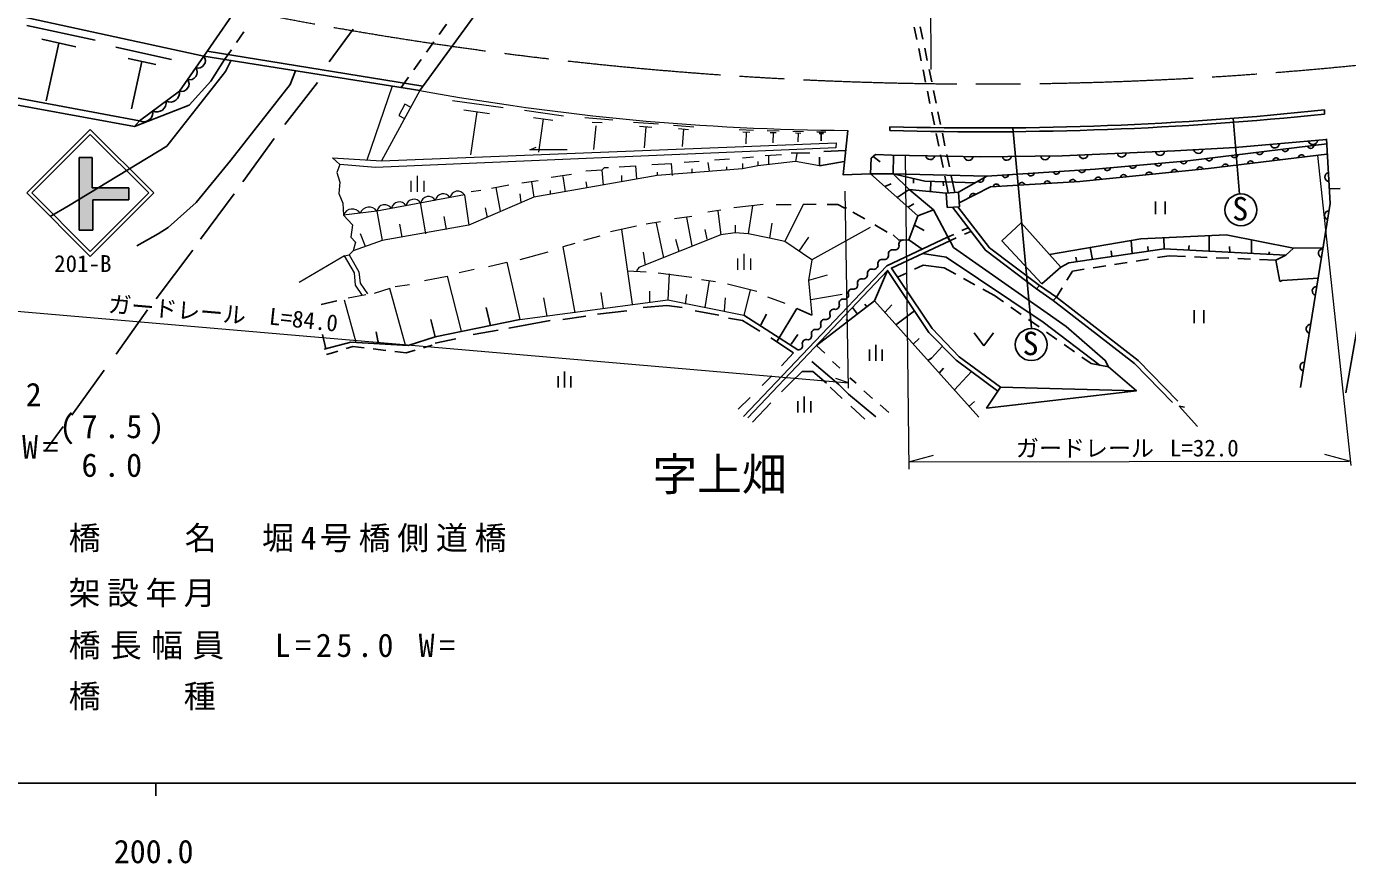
# Model space of a CAD drawing. Units: millimetres, scale not verified. Extents: x 40000 to 680000, y 20000 to 380000.
# Drawn here: x 257886 to 361267, y 198715 to 264186 of the extents above; entities that cross this region are included whole.
import ezdxf
from ezdxf.enums import TextEntityAlignment as Align

# ---------------------------------------------------------------- set-up
doc = ezdxf.new("R2010")
doc.units = ezdxf.units.MM
doc.header["$LTSCALE"] = 1000
doc.linetypes.add('CHAIN', pattern=[18.5, 12, -1.5, 3.5, -1.5])
for name, color, linetype, lineweight in [('M-BGD', 7, 'Continuous', 25), ('M-BMK', 2, 'CHAIN', 13), ('M-STR-HTXT', 7, 'Continuous', 13), ('M-STR-STR1', 1, 'Continuous', 25), ('M-STR-STRC', 7, 'Continuous', 25), ('M-TTL', 1, 'Continuous', 140), ('M-TTL-BAND', 7, 'Continuous', 25)]:
    doc.layers.add(name, color=color, linetype=linetype, lineweight=lineweight)
doc.layers.add('M-BMK-HTXT', color=7, linetype='Continuous')
doc.styles.add('ＭＳ ゴシック', font='')
doc.styles.get('ＭＳ ゴシック').set_extended_font_data('MS Gothic')

msp = doc.modelspace()

# ---------------------------------------------------------------- hatches: boundary and pattern name
at = {"layer": 'M-STR-STRC'}
msp.add_hatch(color=256, dxfattribs=at).paths.add_polyline_path([(263080, 248260), (263080, 250627), (265890, 250627), (265890, 251554), (263040, 251554), (263040, 253941), (262012, 253941), (262012, 248260)])
msp.add_hatch(color=256, dxfattribs=at).paths.add_polyline_path([(263080, 248260), (263080, 250627), (265890, 250627), (265890, 251554), (263040, 251554), (263040, 253941), (262012, 253941), (262012, 248260)])
msp.add_hatch(color=256, dxfattribs=at).paths.add_polyline_path([(263080, 248260), (263080, 250627), (265890, 250627), (265890, 251554), (263040, 251554), (263040, 253941), (262012, 253941), (262012, 248260)])
msp.add_hatch(color=256, dxfattribs=at).paths.add_polyline_path([(263080, 248260), (263080, 250627), (265890, 250627), (265890, 251554), (263040, 251554), (263040, 253941), (262012, 253941), (262012, 248260)])
msp.add_hatch(color=256, dxfattribs=at).paths.add_polyline_path([(263080, 248260), (263080, 250627), (265890, 250627), (265890, 251554), (263040, 251554), (263040, 253941), (262012, 253941), (262012, 248260)])

# ---------------------------------------------------------------- linework, layer by layer
at = {"layer": 'M-BGD'}
for p, q in [((257929, 264268), (263255, 263107)), ((274896, 263762), (274324, 262942)), ((283448, 263963), (281585, 261423)), ((290761, 264375), (290179, 263562)), ((327364, 264131), (327565, 263152)), ((327831, 264160), (328034, 263181)), ((259087, 263179), (261749, 262598)), ((260418, 262889), (259431, 258362)), ((289771, 262993), (289188, 262181)), ((264891, 262562), (269249, 261612)), ((265838, 261671), (268017, 261196)), ((273924, 262367), (273393, 261605)), ((288780, 261612), (288197, 260799)), ((327706, 262466), (327907, 261486)), ((328177, 262496), (328380, 261516)), ((266928, 261433), (266120, 257729)), ((273457, 260661), (268885, 254819)), ((273881, 261507), (273457, 260661)), ((278537, 259645), (278952, 260723)), ((328047, 260801), (328248, 259821)), ((328522, 260831), (328725, 259852)), ((273881, 253718), (278537, 259645)), ((280654, 259814), (278114, 256512)), ((287789, 260230), (287203, 259413)), ((266732, 256806), (254458, 259080)), ((328389, 259135), (328590, 258156)), ((328868, 259167), (329071, 258187)), ((328731, 257470), (328932, 256490)), ((329213, 257502), (329416, 256523)), ((359473, 257658), (359462, 257325)), ((266732, 256806), (266334, 256349)), ((352310, 257002), (352809, 251080)), ((277267, 255411), (274812, 252025)), ((319744, 255930), (320429, 255908)), ((319912, 255822), (320254, 255811)), ((320083, 255816), (320065, 255235)), ((325441, 256344), (325456, 256048)), ((329073, 255805), (329274, 254825)), ((329559, 255837), (329762, 254858)), ((335072, 256254), (336534, 240595)), ((268885, 254819), (261181, 250162)), ((321971, 254480), (320278, 254395)), ((271171, 250416), (273881, 253718)), ((319939, 253972), (319939, 253295)), ((321887, 253633), (319939, 253295)), ((324142, 254016), (324701, 253591)), ((325732, 254125), (325707, 252667)), ((329414, 254139), (329615, 253160)), ((329904, 254173), (330107, 253194)), ((325707, 252667), (326958, 251441)), ((327305, 252299), (327307, 251937)), ((329756, 252474), (330025, 251162)), ((330250, 252508), (330522, 251195)), ((325045, 251665), (325555, 251871)), ((326021, 250804), (326958, 251441)), ((328658, 252077), (328618, 251274)), ((329609, 252044), (329640, 251719)), ((359846, 251481), (360699, 251507)), ((268970, 248469), (271171, 250416)), ((274135, 251093), (271510, 247537)), ((320532, 250247), (321379, 250247)), ((321379, 250247), (321887, 249993)), ((326881, 250046), (327322, 250315)), ((329850, 251150), (330828, 251216)), ((329926, 250023), (329850, 251150)), ((330828, 251216), (330904, 250089)), ((346238, 250498), (346238, 249498)), ((346988, 249498), (346988, 250498)), ((261181, 250162), (259741, 249315)), ((321887, 249993), (322056, 249993)), ((322564, 249654), (323495, 249146)), ((327636, 249380), (328854, 249832)), ((330904, 250089), (329926, 250023)), ((268208, 247961), (268970, 248469)), ((325229, 248090), (324283, 248670)), ((327372, 248654), (328133, 248229)), ((331576, 248442), (331089, 248217)), ((331284, 247930), (331791, 248161)), ((266515, 247029), (268208, 247961)), ((326948, 247488), (327981, 246764)), ((330453, 247924), (329966, 247699)), ((329966, 247699), (330140, 247409)), ((330140, 247409), (330647, 247640)), ((344416, 246423), (344322, 247435)), ((346919, 246791), (346883, 247652)), ((350428, 247824), (350448, 246608)), ((353757, 247497), (353740, 246437)), ((270917, 246691), (268039, 242881)), ((340093, 245787), (339998, 246149)), ((341298, 245965), (341124, 246893)), ((342808, 246187), (342771, 246641)), ((345662, 246607), (345627, 246980)), ((346392, 246105), (347301, 246249)), ((347301, 246249), (348586, 246196)), ((348814, 246693), (348860, 247041)), ((349285, 246168), (350284, 246127)), ((350984, 246099), (351983, 246058)), ((352043, 246525), (352031, 246971)), ((355106, 246366), (355167, 246550)), ((357045, 246856), (359349, 246866)), ((325276, 245102), (324251, 242718)), ((328053, 245527), (327371, 245199)), ((329694, 245298), (328053, 245527)), ((330608, 244799), (329694, 245298)), ((339304, 244333), (339753, 245055)), ((339753, 245055), (340663, 245199)), ((341354, 245308), (342342, 245464)), ((343033, 245574), (344021, 245730)), ((344713, 245839), (345700, 245996)), ((352682, 246029), (353682, 245988)), ((354381, 245960), (355665, 245907)), ((326740, 244895), (326058, 244566)), ((332099, 243983), (331222, 244463)), ((333628, 243148), (332714, 243648)), ((334345, 242643), (333628, 243148)), ((337168, 243923), (336922, 243655)), ((336922, 243655), (338234, 242761)), ((338486, 243017), (337168, 243923)), ((338486, 243017), (338935, 243739)), ((267361, 242034), (264906, 238563)), ((282171, 242716), (280943, 242435)), ((293862, 242203), (294201, 240764)), ((304869, 241949), (302583, 241695)), ((306139, 242203), (308001, 242373)), ((308001, 242373), (309187, 242203)), ((310203, 241949), (312065, 241611)), ((318161, 242119), (316637, 239579)), ((319347, 241611), (318161, 242119)), ((322909, 241688), (322519, 242195)), ((323659, 242264), (323495, 242477)), ((325067, 241808), (325603, 242425)), ((327376, 241951), (325922, 240854)), ((335734, 241664), (334917, 242240)), ((349269, 241984), (349269, 240984)), ((350019, 240984), (350019, 241984)), ((289544, 241272), (289883, 239917)), ((289883, 239917), (296487, 241272)), ((298857, 241187), (295640, 240595)), ((301651, 241526), (299873, 241272)), ((312827, 241357), (313928, 241187)), ((313928, 241187), (315283, 240341)), ((314013, 241611), (318246, 238901)), ((315791, 241695), (315367, 240849)), ((322166, 241117), (322044, 241276)), ((337124, 240684), (336306, 241260)), ((281309, 238973), (281051, 240098)), ((287766, 239240), (289883, 239917)), ((294793, 240425), (292846, 240087)), ((318246, 240087), (317738, 239325)), ((338513, 239705), (337696, 240281)), ((282918, 238994), (283418, 239152)), ((283418, 239152), (284324, 239046)), ((285019, 238965), (286012, 238848)), ((287613, 238661), (288294, 238861)), ((288965, 239059), (289646, 239260)), ((291491, 239748), (289883, 239409)), ((316129, 239833), (317907, 238647)), ((327278, 239341), (327744, 239792)), ((339903, 238725), (339085, 239301)), ((281364, 238538), (281750, 238626)), ((281750, 238626), (282250, 238784)), ((286707, 238767), (287613, 238661)), ((317907, 238647), (316976, 237631)), ((319347, 237970), (321463, 236192)), ((320955, 237970), (321548, 237462)), ((341192, 237817), (340475, 238322)), ((263975, 237293), (261452, 233777)), ((299491, 235950), (299491, 236825)), ((299991, 235950), (299991, 237200)), ((300491, 235950), (300491, 236825)), ((316214, 236869), (315452, 236107)), ((318585, 237208), (317653, 236277)), ((319431, 237208), (318585, 237208)), ((320498, 236279), (319431, 237208)), ((329317, 237065), (329658, 237458)), ((331827, 237208), (330494, 235751)), ((316976, 235599), (317738, 236361)), ((320788, 235963), (321717, 235091)), ((321463, 236192), (322225, 235430)), ((322310, 236700), (322818, 236277)), ((314521, 235176), (313589, 234245)), ((316129, 234753), (314690, 233229)), ((318254, 233991), (318254, 234866)), ((318754, 233991), (318754, 235241)), ((319254, 233991), (319254, 234866)), ((322225, 235430), (324342, 233652)), ((323411, 235684), (324088, 235091)), ((331643, 234469), (332080, 234860)), ((322395, 234499), (323495, 233483)), ((324681, 234583), (325358, 233991)), ((260757, 232890), (259318, 230943))]:
    msp.add_line(p, q, dxfattribs=at)
for points in [[(271772, 261862), (241860, 268383), (244056, 265274), (254458, 259080), (254357, 258542), (266334, 256349)], [(273393, 261605), (272309, 259897), (270624, 258025), (266334, 256349)], [(266732, 256806), (269855, 259122), (271772, 261862)], [(322158, 256055), (321805, 252576), (323931, 252648), (327636, 249380), (326948, 247488), (326153, 247466), (325701, 247875)], [(359625, 255406), (359911, 250332), (357581, 235959)], [(364644, 255769), (364302, 253602), (361120, 235529)], [(325608, 254127), (332574, 253990), (338946, 254077), (347740, 254446), (352471, 254715), (359629, 255331)], [(330828, 251216), (333027, 252471), (341520, 253027), (348769, 253676), (359647, 255004)], [(325608, 254127), (324326, 254176), (323975, 253872), (323931, 252648), (325707, 252667), (333027, 252471)], [(359641, 254185), (350376, 253065), (340312, 252053), (333326, 251632), (330884, 250382)], [(325707, 252667), (328200, 252093), (332125, 251956)], [(342568, 237559), (342308, 238063), (339254, 240722), (330434, 246909), (328854, 249832), (326958, 251441), (329850, 251150)], [(330345, 250052), (332922, 246683), (336922, 243655)], [(337168, 243923), (333257, 246878), (330765, 250080)], [(329966, 247699), (325224, 245465), (313987, 233670)], [(314341, 233574), (325276, 245102), (328501, 240262), (330641, 238094), (333892, 235667), (334103, 235972), (330863, 238351), (328771, 240549), (325570, 245288), (330140, 247409)], [(338836, 245359), (339466, 245695), (346919, 246791), (356443, 246297), (357045, 246856), (351756, 247888), (345092, 247565), (337943, 246354)], [(328007, 246419), (329857, 246140), (337440, 241058), (341915, 237681)], [(356443, 246297), (355665, 245907), (355966, 244230)], [(355966, 244230), (356140, 244324), (358965, 244498)], [(347555, 234769), (344602, 237822), (338234, 242761), (338486, 243017)], [(347974, 234867), (344892, 238072), (338486, 243017)], [(332404, 233619), (324251, 242718), (319701, 239224), (320360, 238634)], [(285473, 239365), (285394, 239585), (285262, 240303)], [(287766, 239240), (283260, 239486), (281188, 238942)], [(328421, 238065), (328710, 238248), (329562, 239188)], [(344739, 235688), (342568, 237559), (341192, 237817)], [(334103, 235972), (344739, 235688), (333022, 234334), (333892, 235667)], [(349531, 232898), (348098, 234485), (348518, 234408)]]:
    msp.add_lwpolyline(points, dxfattribs=at)
msp.add_lwpolyline([(337348, 244062), (334224, 247430), (335729, 248819), (338836, 245359)], close=True, dxfattribs=at)
for centre in [(352923, 249835), (336516, 239300)]:
    msp.add_circle(centre, 1250, dxfattribs=at)
for centre, radius, start, end in [((271298, 261513), 588, 253.68462, 36.34795), ((270659, 260600), 588, 253.68462, 36.34795), ((270020, 259687), 588, 253.68462, 36.34795), ((269141, 258997), 725, 243.19748, 9.9413), ((267059, 257453), 725, 243.19748, 9.9413), ((268100, 258225), 725, 243.19748, 9.9413), ((332634, 511401), 255158, 268.38444, 276.03765), ((332758, 515063), 259118, 268.38522, 275.91527), ((346597, 254452), 354, 191.19763, 353.6028), ((349593, 254605), 354, 192.04705, 354.45223), ((354399, 254420), 256, 199.63913, 354.27837), ((355575, 255036), 354, 193.71754, 356.12272), ((356385, 254662), 256, 199.63913, 354.27837), ((358370, 254905), 256, 199.63913, 354.27837), ((358564, 255294), 354, 193.71754, 356.12272), ((328609, 254122), 354, 187.66656, 350.07174), ((331608, 254063), 354, 187.66656, 350.07174), ((334606, 254072), 354, 189.58656, 351.99174), ((337606, 254113), 354, 189.58656, 351.99174), ((340603, 254201), 354, 191.19763, 353.6028), ((343600, 254327), 354, 191.19763, 353.6028), ((344460, 253347), 256, 197.79975, 352.43899), ((346452, 253525), 256, 197.79975, 352.43899), ((348444, 253703), 256, 197.79975, 352.43899), ((350429, 253935), 256, 199.63913, 354.27837), ((351706, 253169), 256, 19.57372, 174.21295), ((352414, 254178), 256, 199.63913, 354.27837), ((353692, 253409), 256, 19.57372, 174.21295), ((355677, 253649), 256, 19.57372, 174.21295), ((357663, 253889), 256, 19.57372, 174.21295), ((332537, 252256), 256, 222.39808, 17.03732), ((334488, 252623), 256, 196.42502, 351.06426), ((336484, 252753), 256, 196.42502, 351.06426), ((338480, 252884), 256, 196.42502, 351.06426), ((340476, 253015), 256, 196.42502, 351.06426), ((341758, 252142), 256, 18.42396, 173.06319), ((342468, 253168), 256, 197.79975, 352.43899), ((343748, 252342), 256, 18.42396, 173.06319), ((345738, 252542), 256, 18.42396, 173.06319), ((347728, 252742), 256, 18.42396, 173.06319), ((349718, 252942), 256, 18.42396, 173.06319), ((359848, 252414), 354, 102.03102, 264.4362), ((333775, 251602), 256, 16.13123, 170.77046), ((335771, 251723), 256, 16.13123, 170.77046), ((337768, 251843), 256, 16.13123, 170.77046), ((339764, 251963), 256, 16.13123, 170.77046), ((331969, 250874), 256, 39.78994, 194.42918), ((359818, 249417), 354, 89.58657, 251.99175), ((325833, 247045), 337, 256.41123, 9.07102), ((326498, 247151), 337, 76.41123, 189.07102), ((325010, 246284), 337, 256.41123, 9.07102), ((325675, 246390), 337, 76.41123, 189.07102), ((359338, 246456), 354, 89.58657, 251.99175), ((324029, 244869), 337, 76.41123, 189.07102), ((324187, 245523), 337, 256.41123, 9.07102), ((324852, 245630), 337, 76.41123, 189.07102), ((322624, 243953), 313, 259.08449, 16.28071), ((323226, 244128), 313, 79.08449, 196.28071), ((323364, 244763), 337, 256.41123, 9.07102), ((321905, 243162), 313, 259.08449, 16.28071), ((322506, 243338), 313, 79.08449, 196.28071), ((358857, 243495), 354, 89.58657, 251.99175), ((321066, 241756), 313, 79.08449, 196.28071), ((321185, 242371), 313, 259.08449, 16.28071), ((321786, 242547), 313, 79.08449, 196.28071), ((320346, 240966), 313, 79.08449, 196.28071), ((320465, 241581), 313, 259.08449, 16.28071), ((358377, 240533), 354, 89.58657, 251.99175), ((319025, 239999), 313, 259.08449, 16.28071), ((319626, 240175), 313, 79.08449, 196.28071), ((319745, 240790), 313, 259.08449, 16.28071), ((318305, 239209), 313, 259.08449, 16.28071), ((318907, 239384), 313, 79.08449, 196.28071), ((357897, 237572), 354, 89.58657, 251.99175)]:
    msp.add_arc(centre, radius, start, end, dxfattribs=at)
at = {"layer": 'M-BMK'}
msp.add_arc((332689, 552821), 293134, 256.41409, 276.03419, dxfattribs=at)
at = {"layer": 'M-STR-HTXT'}
for p, q in [((328491, 318996), (328660, 260830)), ((286515, 259522), (284514, 253734)), ((288661, 259182), (285667, 253664)), ((287506, 258102), (287029, 257223)), ((287946, 257863), (287506, 258102)), ((291214, 258400), (295192, 257834)), ((292123, 257661), (294112, 257378)), ((293118, 257520), (292637, 254138)), ((296855, 257638), (299924, 257201)), ((287029, 257223), (287469, 256985)), ((297557, 257068), (299091, 256850)), ((298324, 256959), (297953, 254350)), ((301594, 257060), (303782, 256873)), ((302167, 256709), (302940, 256662)), ((302448, 256404), (302273, 254555)), ((305395, 256712), (307348, 256557)), ((308522, 256464), (310121, 256336)), ((305860, 256381), (306836, 256303)), ((306348, 256342), (306216, 254682)), ((308902, 256192), (309702, 256128)), ((309302, 256160), (309194, 254800)), ((313670, 256119), (314771, 256085)), ((313940, 255945), (314491, 255928)), ((314215, 255937), (314186, 255000)), ((315846, 256051), (316798, 256022)), ((316079, 255901), (316555, 255886)), ((316317, 255894), (316292, 255084)), ((317867, 255988), (318680, 255963)), ((318066, 255860), (318473, 255847)), ((318270, 255854), (318248, 255162)), ((304276, 253210), (305546, 253295)), ((305546, 253295), (305631, 252279)), ((306816, 253379), (308340, 253464)), ((308340, 253464), (308425, 252533)), ((310541, 253633), (309356, 253549)), ((311219, 253549), (311303, 252871)), ((312912, 253803), (311727, 253718)), ((314775, 253972), (313928, 253887)), ((313928, 253464), (313928, 253041)), ((315113, 253295), (313928, 253041)), ((315113, 253633), (315113, 253295)), ((318077, 253633), (315113, 253295)), ((316976, 254141), (315706, 254057)), ((315960, 254057), (315960, 253379)), ((317738, 254311), (319177, 254311)), ((318161, 254226), (318077, 253633)), ((319939, 253295), (318077, 253633)), ((326645, 254072), (326945, 229554)), ((358918, 254098), (361511, 229842)), ((288501, 251242), (288501, 252492)), ((307239, 252533), (297587, 250839)), ((300551, 252617), (298942, 252363)), ((299873, 252448), (300043, 251263)), ((302921, 252956), (301651, 252871)), ((303091, 253125), (302921, 252956)), ((302921, 252956), (303006, 251771)), ((303429, 253125), (303091, 253125)), ((304445, 252533), (304445, 252109)), ((313928, 253041), (307239, 252533)), ((307239, 252787), (307239, 252533)), ((309949, 253041), (309949, 252702)), ((312658, 253210), (312658, 252956)), ((288001, 251242), (288001, 252117)), ((289001, 251242), (289001, 252117)), ((293439, 251347), (292677, 251263)), ((295640, 251771), (294285, 251517)), ((294624, 251601), (294963, 249739)), ((297926, 252109), (296656, 251940)), ((297418, 252025), (297587, 250839)), ((298857, 251347), (298857, 251093)), ((301651, 252025), (301736, 251601)), ((322211, 235889), (321950, 251314)), ((288697, 250416), (289121, 247961)), ((292169, 251009), (292507, 248638)), ((297587, 250839), (292507, 248638)), ((296487, 251093), (296571, 250416)), ((315537, 250247), (313251, 249993)), ((316553, 250247), (317738, 250247)), ((318669, 250247), (317230, 247368)), ((319685, 250247), (318669, 250247)), ((285311, 249739), (285734, 247453)), ((290560, 249315), (290729, 248299)), ((293777, 249993), (293947, 249231)), ((309949, 249315), (308594, 249146)), ((309525, 249231), (309949, 247029)), ((312235, 249823), (311219, 249654)), ((311981, 249739), (312235, 247876)), ((314690, 250162), (314351, 247961)), ((292507, 248638), (285734, 247453)), ((287089, 248723), (287258, 247707)), ((305631, 248553), (303599, 248130)), ((304445, 248299), (305292, 242457)), ((307493, 248892), (306393, 248723)), ((307155, 248807), (307747, 246098)), ((310965, 248299), (311134, 247537)), ((313335, 248638), (313335, 248045)), ((316214, 248807), (316045, 247622)), ((323919, 248469), (319347, 245929)), ((284407, 246974), (284037, 247973)), ((300805, 247199), (299873, 246945)), ((302752, 247791), (301482, 247453)), ((312235, 247876), (305800, 245336)), ((308679, 247537), (308933, 246606)), ((313335, 248045), (312235, 247876)), ((314351, 247961), (313335, 248045)), ((316045, 247622), (314351, 247961)), ((317230, 247368), (316045, 247622)), ((319347, 245929), (317230, 247368)), ((319093, 247707), (318331, 246606)), ((282780, 246242), (279223, 244160)), ((298688, 246521), (296487, 245929)), ((299873, 246945), (300805, 241780)), ((306139, 246521), (306308, 245505)), ((314063, 245159), (314063, 246409)), ((292931, 245167), (291745, 244913)), ((294031, 245421), (295471, 245759)), ((295471, 245759), (296487, 241272)), ((304953, 245082), (306393, 244997)), ((305800, 245336), (305631, 245082)), ((313563, 245159), (313563, 246034)), ((314563, 245159), (314563, 246034)), ((319347, 245929), (319093, 244320)), ((233241, 243981), (322204, 236309)), ((287851, 243981), (286750, 243812)), ((289036, 244320), (290814, 244659)), ((290814, 244659), (291915, 240341)), ((307324, 244913), (309949, 244574)), ((308171, 244828), (308086, 242796)), ((310711, 244405), (311811, 244235)), ((311303, 244320), (310965, 242203)), ((312743, 244066), (315029, 243473)), ((320532, 244743), (319093, 244320)), ((319093, 244320), (319347, 241611)), ((284436, 243190), (283067, 242944)), ((286332, 243681), (285103, 243312)), ((287542, 239252), (286332, 243681)), ((298349, 242965), (298603, 241526)), ((302837, 243389), (303006, 242119)), ((306647, 243473), (306647, 242627)), ((309525, 243219), (309441, 242457)), ((312573, 242965), (312489, 241949)), ((314521, 243558), (314013, 241611)), ((315875, 243050), (317230, 242542)), ((321717, 243219), (319262, 242796)), ((283681, 239463), (282783, 242782)), ((296487, 241272), (308086, 242796)), ((308086, 242796), (314013, 241611)), ((322204, 236309), (321230, 236662)), ((326938, 230131), (328869, 230652)), ((361426, 230181), (359493, 230696)), ((326938, 230131), (361426, 230181))]:
    msp.add_line(p, q, dxfattribs=at)
msp.add_lwpolyline([(321241, 255082), (321236, 254692), (285210, 253161), (282402, 253395), (281840, 253898), (285667, 253664)], close=True, dxfattribs=at)
for points in [[(300203, 254536), (297266, 254524), (297781, 254747)], [(282402, 253395), (282171, 252756), (282417, 251996), (282324, 251130), (282651, 250357), (282698, 249434), (283400, 248672), (283271, 247713), (283646, 247303), (283456, 246632)], [(292169, 251009), (285311, 249739), (282698, 249434)], [(285734, 247453), (283456, 246632), (283140, 246316), (283903, 245002), (284009, 244113), (284582, 243270)], [(284172, 243142), (283634, 243949), (283552, 244920), (282780, 246242), (283140, 246316)]]:
    msp.add_lwpolyline(points, dxfattribs=at)
for centre, radius, start, end in [((323244, 448651), 192600, 259.65594, 269.67682), ((291638, 250684), 622, 31.4191, 169.56386), ((285923, 249626), 622, 31.4191, 169.56386), ((287066, 249838), 622, 31.4191, 169.56386), ((288209, 250049), 622, 31.4191, 169.56386), ((289352, 250261), 622, 31.4191, 169.56386), ((290495, 250473), 622, 31.4191, 169.56386), ((283391, 249172), 740, 34.02514, 159.27315), ((284697, 249324), 740, 34.02514, 159.27315)]:
    msp.add_arc(centre, radius, start, end, dxfattribs=at)
at = {"layer": 'M-STR-STR1'}
for p, q in [((271772, 261862), (277079, 269539)), ((294306, 266904), (288661, 259182)), ((288661, 259182), (271772, 261862)), ((272040, 262250), (288901, 259510))]:
    msp.add_line(p, q, dxfattribs=at)
at = {"layer": 'M-STR-STRC'}
for p, q in [((257918, 251160), (262882, 256124)), ((258300, 251160), (262882, 255742)), ((262882, 256124), (267846, 251160)), ((262882, 255742), (267464, 251160)), ((262012, 253941), (263040, 253941)), ((262012, 248260), (262012, 253941)), ((263040, 253941), (263040, 251554)), ((263040, 251554), (265890, 251554)), ((265890, 251554), (265890, 250627)), ((262882, 246196), (257918, 251160)), ((262882, 246578), (258300, 251160)), ((267846, 251160), (262882, 246196)), ((267464, 251160), (262882, 246578)), ((265890, 250627), (263080, 250627)), ((263080, 250627), (263080, 248260)), ((263080, 248260), (262012, 248260)), ((332049, 240210), (332799, 239210)), ((332799, 239210), (333549, 240210)), ((323851, 238040), (323851, 238915)), ((324351, 238040), (324351, 239290)), ((324851, 238040), (324851, 238915))]:
    msp.add_line(p, q, dxfattribs=at)
at = {"layer": 'M-TTL-BAND'}
for p, q in [((40000, 205000), (579000, 205000)), ((268000, 205000), (268000, 204000))]:
    msp.add_line(p, q, dxfattribs=at)

# ---------------------------------------------------------------- texts
at = {"layer": 'M-BGD', "style": 'ＭＳ ゴシック'}
for p in [(352244, 248461), (335838, 237926)]:
    msp.add_text('S', height=1833, dxfattribs=at).set_placement(p, align=Align.BOTTOM_LEFT)
at = {"layer": 'M-BMK-HTXT', "style": 'ＭＳ ゴシック'}
msp.add_text('字上畑', height=2566, dxfattribs=at).set_placement((306871, 227104), align=Align.BOTTOM_LEFT)
at = {"layer": 'M-STR-HTXT', "style": 'ＭＳ ゴシック'}
for s, rotation, p in [('ガードレール', 355.071, (264210, 241450)), ('L=84.0', 353.867, (276785, 240487))]:
    msp.add_text(s, height=1320, rotation=rotation, dxfattribs=at).set_placement(p, align=Align.BOTTOM_LEFT)
for s, p in [('ガードレール', (335311, 230143)), ('L=32.0', (347361, 230161))]:
    msp.add_text(s, height=1320, dxfattribs=at).set_placement(p, align=Align.BOTTOM_LEFT)
at = {"layer": 'M-STR-STR1', "char_height": 1833, "attachment_point": 7, "style": 'ＭＳ ゴシック'}
for s, insert in [('\\T1.23;架設年月\u3000昭和49年2', (230160, 234281)), ('\\T1.4;(7.5)', (260460, 231493)), ('\\T1.29;橋長幅員\u3000L=15.1\\~W=', (230160, 230182)), ('\\T1.4;6.0', (262197, 228931))]:
    msp.add_mtext(s, dxfattribs=dict(at, insert=insert))
at = {"layer": 'M-STR-STRC', "style": 'ＭＳ ゴシック'}
msp.add_text('201-B', height=1320, dxfattribs=at).set_placement((260053, 244583), align=Align.BOTTOM_LEFT)
at = {"layer": 'M-TTL', "char_height": 1833, "attachment_point": 7, "style": 'ＭＳ ゴシック'}
for s, insert in [('\\T1.21;橋\u3000\u3000名\u3000堀4号橋側道橋', (261191, 223061)), ('\\T1.2;架設年月\u3000\u3000', (261191, 218765)), ('\\T1.29;橋長幅員\u3000L=25.0\\~W=', (261191, 214667)), ('\\T1.2;橋\u3000\u3000種\u3000\u3000', (261191, 210687))]:
    msp.add_mtext(s, dxfattribs=dict(at, insert=insert))
at = {"layer": 'M-TTL-BAND', "style": 'ＭＳ ゴシック'}
msp.add_text('200.0', height=1833, dxfattribs=at).set_placement((267844, 198195), align=Align.BOTTOM_CENTER)

doc.saveas('drawing.dxf')
